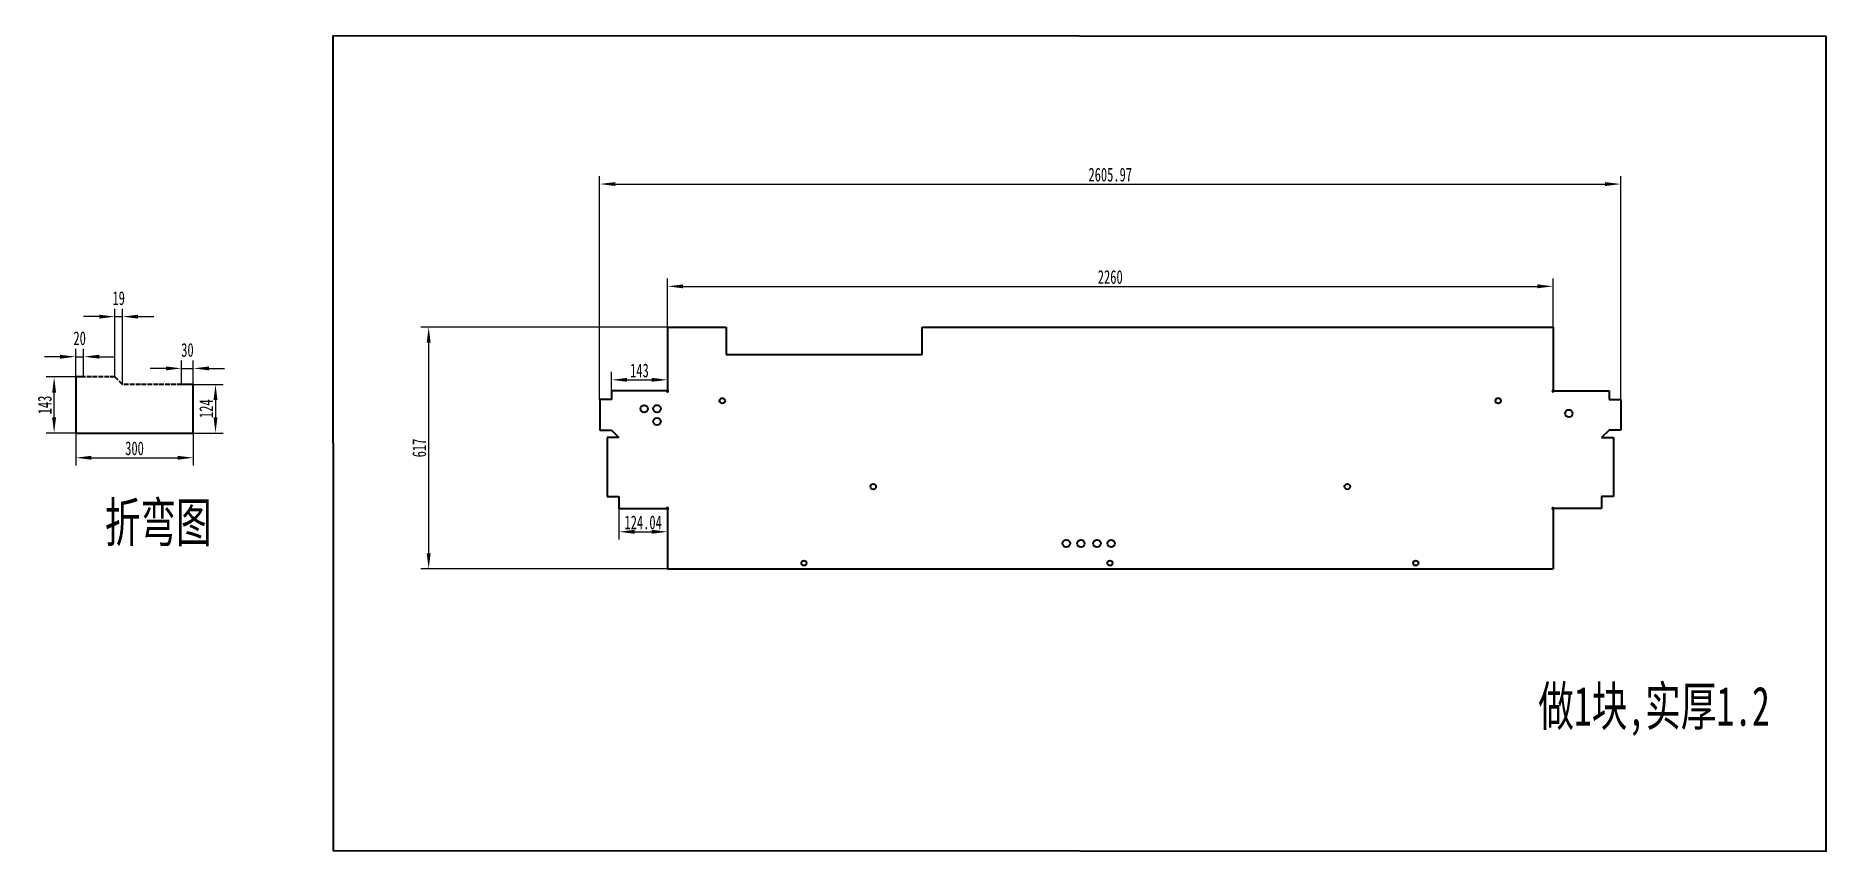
# Model space of a CAD drawing. Header units: millimetres. Extents: x -298 to 4271, y 278 to 2358.
import ezdxf

# ---------------------------------------------------------------- set-up
doc = ezdxf.new("R2010")
doc.units = ezdxf.units.MM
doc.header["$PDMODE"] = 35
doc.linetypes.add('DASHED', pattern=[15, 12, -3])
doc.layers.get('0').update_dxf_attribs({"lineweight": 18})
doc.layers.add('粗实线层', color=7, linetype='Continuous', lineweight=35)
doc.styles.add('标准', font='', dxfattribs={"width": 0.667})
doc.styles.get('标准').set_extended_font_data('宋体')
doc.dimstyles.new('标准', dxfattribs={"dimscale": 10, "dimtxt": 3.5, "dimasz": 4, "dimexe": 2, "dimexo": 0, "dimtad": 1, "dimdsep": 46, "dimtxsty": '标准', "dimblk": '_CAXARROW', "dimcen": 0, "dimdle": 6, "dimclrd": 3, "dimclre": 3, "dimclrt": 3, "dimazin": 2, "dimtfac": 0.707107, "dimtmove": 2, "dimatfit": 3, "dimfxl": 1, "dimfrac": 2, "dimtolj": 1, "dimarcsym": 1})

# ---------------------------------------------------------------- blocks, each defined once
blk = doc.blocks.new('_CAXARROW')
blk.add_hatch(color=0).paths.add_polyline_path([(0, 0), (-1, 0.125), (-1, -0.125)], flags=0)
blk = doc.blocks.new('*D2')
at = {"layer": 'Defpoints', "color": 0, "transparency": 16777216}
for p in [(-175.9, 1539.2), (-195.9, 1487.6), (-175.9, 1487.6)]:
    blk.add_point(p, dxfattribs=at)
at = {"layer": '粗实线层', "color": 3, "linetype": 'Continuous', "lineweight": -2, "transparency": 16777216}
for p, q in [((-195.9, 1487.6), (-195.9, 1559.2)), ((-175.9, 1487.6), (-175.9, 1559.2)), ((-235.9, 1539.2), (-275.9, 1539.2)), ((-195.9, 1539.2), (-175.9, 1539.2)), ((-135.9, 1539.2), (-95.9, 1539.2))]:
    blk.add_line(p, q, dxfattribs=at)
at = {"layer": '粗实线层', "color": 3, "lineweight": -2, "transparency": 16777216, "xscale": 40, "yscale": 40, "zscale": 40}
blk.add_blockref('_CAXARROW', (-195.9, 1539.2), dxfattribs=at)
at = {"layer": '粗实线层', "color": 3, "lineweight": -2, "transparency": 16777216, "xscale": 40, "yscale": 40, "zscale": 40, "rotation": 180}
blk.add_blockref('_CAXARROW', (-175.9, 1539.2), dxfattribs=at)
at = {"layer": '粗实线层', "color": 3, "transparency": 16777216, "insert": (-185.9, 1586.1), "char_height": 35, "attachment_point": 5, "style": '标准'}
blk.add_mtext('\\A1;20', dxfattribs=at)
blk = doc.blocks.new('*D3')
at = {"layer": 'Defpoints', "color": 0, "transparency": 16777216}
for p in [(104.1, 1468.6), (104.1, 1344.6), (160.7, 1344.6)]:
    blk.add_point(p, dxfattribs=at)
at = {"layer": '粗实线层', "color": 3, "linetype": 'Continuous', "lineweight": -2, "transparency": 16777216}
for p, q in [((104.1, 1468.6), (180.7, 1468.6)), ((160.7, 1428.6), (160.7, 1384.6)), ((104.1, 1344.6), (180.7, 1344.6))]:
    blk.add_line(p, q, dxfattribs=at)
at = {"layer": '粗实线层', "color": 3, "lineweight": -2, "transparency": 16777216, "xscale": 40, "yscale": 40, "zscale": 40}
for p, rotation in [((160.7, 1468.6), 90), ((160.7, 1344.6), 270)]:
    blk.add_blockref('_CAXARROW', p, dxfattribs=dict(at, rotation=rotation))
at = {"layer": '粗实线层', "color": 3, "transparency": 16777216, "insert": (136.9, 1406.6), "char_height": 35, "attachment_point": 5, "rotation": 90, "style": '标准'}
blk.add_mtext('\\A1;124', dxfattribs=at)
blk = doc.blocks.new('*D4')
at = {"layer": 'Defpoints', "color": 0, "transparency": 16777216}
for p in [(-195.9, 1344.6), (104.1, 1344.6), (104.1, 1281.5)]:
    blk.add_point(p, dxfattribs=at)
at = {"layer": '粗实线层', "color": 3, "linetype": 'Continuous', "lineweight": -2, "transparency": 16777216}
for p, q in [((-195.9, 1344.6), (-195.9, 1261.5)), ((104.1, 1344.6), (104.1, 1261.5)), ((-155.9, 1281.5), (64.1, 1281.5))]:
    blk.add_line(p, q, dxfattribs=at)
at = {"layer": '粗实线层', "color": 3, "lineweight": -2, "transparency": 16777216, "xscale": 40, "yscale": 40, "zscale": 40, "rotation": 180}
blk.add_blockref('_CAXARROW', (-195.9, 1281.5), dxfattribs=at)
at = {"layer": '粗实线层', "color": 3, "lineweight": -2, "transparency": 16777216, "xscale": 40, "yscale": 40, "zscale": 40}
blk.add_blockref('_CAXARROW', (104.1, 1281.5), dxfattribs=at)
at = {"layer": '粗实线层', "color": 3, "transparency": 16777216, "insert": (-45.9, 1305.3), "char_height": 35, "attachment_point": 5, "style": '标准'}
blk.add_mtext('\\A1;300', dxfattribs=at)
blk = doc.blocks.new('*D5')
at = {"layer": 'Defpoints', "color": 0, "transparency": 16777216}
for p in [(-251.1, 1487.6), (-195.9, 1487.6), (-195.9, 1344.6)]:
    blk.add_point(p, dxfattribs=at)
at = {"layer": '粗实线层', "color": 3, "linetype": 'Continuous', "lineweight": -2, "transparency": 16777216}
for p, q in [((-195.9, 1487.6), (-271.1, 1487.6)), ((-251.1, 1384.6), (-251.1, 1447.6)), ((-195.9, 1344.6), (-271.1, 1344.6))]:
    blk.add_line(p, q, dxfattribs=at)
at = {"layer": '粗实线层', "color": 3, "lineweight": -2, "transparency": 16777216, "xscale": 40, "yscale": 40, "zscale": 40}
for p, rotation in [((-251.1, 1487.6), 90), ((-251.1, 1344.6), 270)]:
    blk.add_blockref('_CAXARROW', p, dxfattribs=dict(at, rotation=rotation))
at = {"layer": '粗实线层', "color": 3, "transparency": 16777216, "insert": (-274.9, 1416.1), "char_height": 35, "attachment_point": 5, "rotation": 90, "style": '标准'}
blk.add_mtext('\\A1;143', dxfattribs=at)
blk = doc.blocks.new('*D6')
at = {"layer": 'Defpoints', "color": 0, "transparency": 16777216}
for p in [(104.1, 1509.4), (74.1, 1468.6), (104.1, 1467.6)]:
    blk.add_point(p, dxfattribs=at)
at = {"layer": '粗实线层', "color": 3, "linetype": 'Continuous', "lineweight": -2, "transparency": 16777216}
for p, q in [((34.1, 1509.4), (-5.9, 1509.4)), ((74.1, 1468.6), (74.1, 1529.4)), ((74.1, 1509.4), (104.1, 1509.4)), ((104.1, 1467.6), (104.1, 1529.4)), ((144.1, 1509.4), (184.1, 1509.4))]:
    blk.add_line(p, q, dxfattribs=at)
at = {"layer": '粗实线层', "color": 3, "lineweight": -2, "transparency": 16777216, "xscale": 40, "yscale": 40, "zscale": 40}
blk.add_blockref('_CAXARROW', (74.1, 1509.4), dxfattribs=at)
at = {"layer": '粗实线层', "color": 3, "lineweight": -2, "transparency": 16777216, "xscale": 40, "yscale": 40, "zscale": 40, "rotation": 180}
blk.add_blockref('_CAXARROW', (104.1, 1509.4), dxfattribs=at)
at = {"layer": '粗实线层', "color": 3, "transparency": 16777216, "insert": (89.1, 1556.3), "char_height": 35, "attachment_point": 5, "style": '标准'}
blk.add_mtext('\\A1;30', dxfattribs=at)
blk = doc.blocks.new('*D7')
at = {"layer": 'Defpoints', "color": 0, "transparency": 16777216}
for p in [(3574.1, 1718.7), (1314.1, 1614.9), (3574.1, 1614.9)]:
    blk.add_point(p, dxfattribs=at)
at = {"layer": '粗实线层', "color": 3, "linetype": 'Continuous', "lineweight": -2, "transparency": 16777216}
for p, q in [((1314.1, 1614.9), (1314.1, 1738.7)), ((3574.1, 1614.9), (3574.1, 1738.7)), ((1354.1, 1718.7), (3534.1, 1718.7))]:
    blk.add_line(p, q, dxfattribs=at)
at = {"layer": '粗实线层', "color": 3, "lineweight": -2, "transparency": 16777216, "xscale": 40, "yscale": 40, "zscale": 40, "rotation": 180}
blk.add_blockref('_CAXARROW', (1314.1, 1718.7), dxfattribs=at)
at = {"layer": '粗实线层', "color": 3, "lineweight": -2, "transparency": 16777216, "xscale": 40, "yscale": 40, "zscale": 40}
blk.add_blockref('_CAXARROW', (3574.1, 1718.7), dxfattribs=at)
at = {"layer": '粗实线层', "color": 3, "transparency": 16777216, "insert": (2444.1, 1742.4), "char_height": 35, "attachment_point": 5, "style": '标准'}
blk.add_mtext('\\A1;2260', dxfattribs=at)
blk = doc.blocks.new('*D9')
at = {"layer": 'Defpoints', "color": 0, "transparency": 16777216}
for p in [(-76.8, 1641.4), (-95.9, 1487.6), (-76.8, 1468.6)]:
    blk.add_point(p, dxfattribs=at)
at = {"layer": '粗实线层', "color": 3, "linetype": 'Continuous', "lineweight": -2, "transparency": 16777216}
for p, q in [((-95.9, 1487.6), (-95.9, 1661.4)), ((-76.8, 1468.6), (-76.8, 1661.4)), ((-135.9, 1641.4), (-175.9, 1641.4)), ((-95.9, 1641.4), (-76.8, 1641.4)), ((-36.8, 1641.4), (3.2, 1641.4))]:
    blk.add_line(p, q, dxfattribs=at)
at = {"layer": '粗实线层', "color": 3, "lineweight": -2, "transparency": 16777216, "xscale": 40, "yscale": 40, "zscale": 40}
blk.add_blockref('_CAXARROW', (-95.9, 1641.4), dxfattribs=at)
at = {"layer": '粗实线层', "color": 3, "lineweight": -2, "transparency": 16777216, "xscale": 40, "yscale": 40, "zscale": 40, "rotation": 180}
blk.add_blockref('_CAXARROW', (-76.8, 1641.4), dxfattribs=at)
at = {"layer": '粗实线层', "color": 3, "transparency": 16777216, "insert": (-86.3, 1688.3), "char_height": 35, "attachment_point": 5, "style": '标准'}
blk.add_mtext('\\A1;19', dxfattribs=at)
blk = doc.blocks.new('*D10')
at = {"layer": 'Defpoints', "color": 0, "transparency": 16777216}
for p in [(1314.1, 1614.9), (704.7, 997.9), (1314.2, 997.9)]:
    blk.add_point(p, dxfattribs=at)
at = {"layer": '粗实线层', "color": 3, "linetype": 'Continuous', "lineweight": -2, "transparency": 16777216}
for p, q in [((1314.1, 1614.9), (684.7, 1614.9)), ((704.7, 1574.9), (704.7, 1037.9)), ((1314.2, 997.9), (684.7, 997.9))]:
    blk.add_line(p, q, dxfattribs=at)
at = {"layer": '粗实线层', "color": 3, "lineweight": -2, "transparency": 16777216, "xscale": 40, "yscale": 40, "zscale": 40}
for p, rotation in [((704.7, 1614.9), 90), ((704.7, 997.9), 270)]:
    blk.add_blockref('_CAXARROW', p, dxfattribs=dict(at, rotation=rotation))
at = {"layer": '粗实线层', "color": 3, "transparency": 16777216, "insert": (680.9, 1306.4), "char_height": 35, "attachment_point": 5, "rotation": 90, "style": '标准'}
blk.add_mtext('\\A1;617', dxfattribs=at)
blk = doc.blocks.new('*D11')
at = {"layer": 'Defpoints', "color": 0, "transparency": 16777216}
for p in [(1190.1, 1151.9), (1314.2, 1151.9), (1314.2, 1092.7)]:
    blk.add_point(p, dxfattribs=at)
at = {"layer": '粗实线层', "color": 3, "linetype": 'Continuous', "lineweight": -2, "transparency": 16777216}
for p, q in [((1190.1, 1151.9), (1190.1, 1072.7)), ((1314.2, 1151.9), (1314.2, 1072.7)), ((1230.1, 1092.7), (1274.2, 1092.7))]:
    blk.add_line(p, q, dxfattribs=at)
at = {"layer": '粗实线层', "color": 3, "lineweight": -2, "transparency": 16777216, "xscale": 40, "yscale": 40, "zscale": 40, "rotation": 180}
blk.add_blockref('_CAXARROW', (1190.1, 1092.7), dxfattribs=at)
at = {"layer": '粗实线层', "color": 3, "lineweight": -2, "transparency": 16777216, "xscale": 40, "yscale": 40, "zscale": 40}
blk.add_blockref('_CAXARROW', (1314.2, 1092.7), dxfattribs=at)
at = {"layer": '粗实线层', "color": 3, "transparency": 16777216, "insert": (1252.1, 1116.4), "char_height": 35, "attachment_point": 5, "style": '标准'}
blk.add_mtext('\\A1;124.04', dxfattribs=at)
blk = doc.blocks.new('*D12')
at = {"layer": 'Defpoints', "color": 0, "transparency": 16777216}
for p in [(1314.1, 1480.3), (1171.1, 1451.9), (1314.1, 1451.9)]:
    blk.add_point(p, dxfattribs=at)
at = {"layer": '粗实线层', "color": 3, "linetype": 'Continuous', "lineweight": -2, "transparency": 16777216}
for p, q in [((1171.1, 1451.9), (1171.1, 1500.3)), ((1211.1, 1480.3), (1274.1, 1480.3)), ((1314.1, 1451.9), (1314.1, 1500.3))]:
    blk.add_line(p, q, dxfattribs=at)
at = {"layer": '粗实线层', "color": 3, "lineweight": -2, "transparency": 16777216, "xscale": 40, "yscale": 40, "zscale": 40, "rotation": 180}
blk.add_blockref('_CAXARROW', (1171.1, 1480.3), dxfattribs=at)
at = {"layer": '粗实线层', "color": 3, "lineweight": -2, "transparency": 16777216, "xscale": 40, "yscale": 40, "zscale": 40}
blk.add_blockref('_CAXARROW', (1314.1, 1480.3), dxfattribs=at)
at = {"layer": '粗实线层', "color": 3, "transparency": 16777216, "insert": (1242.6, 1504), "char_height": 35, "attachment_point": 5, "style": '标准'}
blk.add_mtext('\\A1;143', dxfattribs=at)
blk = doc.blocks.new('*D13')
at = {"layer": 'Defpoints', "color": 0, "transparency": 16777216}
for p in [(3747.1, 1979.6), (1141.1, 1429.9), (3747.1, 1429.9)]:
    blk.add_point(p, dxfattribs=at)
at = {"layer": '粗实线层', "color": 3, "linetype": 'Continuous', "lineweight": -2, "transparency": 16777216}
for p, q in [((1141.1, 1429.9), (1141.1, 1999.6)), ((1181.1, 1979.6), (3707.1, 1979.6)), ((3747.1, 1429.9), (3747.1, 1999.6))]:
    blk.add_line(p, q, dxfattribs=at)
at = {"layer": '粗实线层', "color": 3, "lineweight": -2, "transparency": 16777216, "xscale": 40, "yscale": 40, "zscale": 40, "rotation": 180}
blk.add_blockref('_CAXARROW', (1141.1, 1979.6), dxfattribs=at)
at = {"layer": '粗实线层', "color": 3, "lineweight": -2, "transparency": 16777216, "xscale": 40, "yscale": 40, "zscale": 40}
blk.add_blockref('_CAXARROW', (3747.1, 1979.6), dxfattribs=at)
at = {"layer": '粗实线层', "color": 3, "transparency": 16777216, "insert": (2444.1, 2003.4), "char_height": 35, "attachment_point": 5, "style": '标准'}
blk.add_mtext('\\A1;2605.97', dxfattribs=at)

msp = doc.modelspace()

# ---------------------------------------------------------------- linework, layer by layer
at = {"layer": '粗实线层'}
for p, q in [((1314.088, 1614.914), (1464.084, 1614.914)), ((1314.088, 1614.914), (1314.088, 1453.974)), ((1464.083, 1614.914), (1464.083, 1544.914)), ((1964.083, 1544.914), (1964.13, 1614.914)), ((1964.13, 1614.914), (3574.09, 1614.914)), ((3574.09, 1614.914), (3574.09, 1453.994)), ((1464.083, 1544.914), (1964.083, 1544.914)), ((-175.883, 1487.615), (-195.883, 1487.615)), ((-195.883, 1487.615), (-195.883, 1344.615)), ((104.117, 1468.615), (74.117, 1468.615)), ((104.117, 1344.615), (104.117, 1468.615)), ((1171.105, 1429.914), (1141.105, 1429.914)), ((1141.105, 1429.914), (1141.105, 1351.914)), ((1312.105, 1451.914), (1171.105, 1451.914)), ((1171.105, 1451.914), (1171.105, 1429.914)), ((3576.073, 1451.934), (3717.073, 1451.934)), ((3717.073, 1451.934), (3717.073, 1429.934)), ((3717.073, 1429.934), (3747.073, 1429.934)), ((3747.073, 1429.934), (3747.073, 1351.934)), ((-195.883, 1344.615), (104.117, 1344.615)), ((1141.105, 1351.914), (1171.105, 1351.914)), ((1160.169, 1332.882), (1160.123, 1182.91)), ((1190.151, 1332.882), (1160.169, 1332.882)), ((1171.105, 1351.914), (1190.151, 1332.882)), ((3717.073, 1351.934), (3698.028, 1332.902)), ((3698.028, 1332.902), (3728.01, 1332.902)), ((3747.073, 1351.934), (3717.073, 1351.934)), ((3728.01, 1332.902), (3728.055, 1182.93)), ((1160.123, 1182.91), (1190.123, 1182.91)), ((1190.123, 1182.91), (1190.123, 1151.91)), ((1190.123, 1151.91), (1312.168, 1151.91)), ((1314.168, 1149.91), (1314.168, 997.91)), ((3574.01, 1149.93), (3574.168, 997.91)), ((3698.055, 1151.93), (3576.01, 1151.93)), ((3728.055, 1182.93), (3698.055, 1182.93)), ((3698.055, 1182.93), (3698.055, 1151.93)), ((1314.168, 997.91), (3574.168, 997.91))]:
    msp.add_line(p, q, dxfattribs=at)
at = {"layer": '粗实线层', "color": 6, "linetype": 'DASHED'}
for p, q in [((-95.883, 1487.615), (-175.883, 1487.615)), ((-76.806, 1468.615), (-95.883, 1487.615)), ((74.117, 1468.615), (-76.806, 1468.615))]:
    msp.add_line(p, q, dxfattribs=at)
at = {"layer": '粗实线层'}
msp.add_lwpolyline([(460.409, 2357.713), (460.736, 279.333), (4271.167, 277.966), (4270.839, 2356.346)], close=True, dxfattribs=at)
for centre, radius in [((1454.088, 1426.896), 7), ((3434.135, 1426.896), 7), ((1254.721, 1406.124), 9.5), ((1287.455, 1406.52), 9.5), ((1287.466, 1373.908), 9.5), ((3614.541, 1394.637), 9.5), ((1839.247, 1207.738), 7), ((3049.11, 1207.738), 7), ((2331.942, 1062.9), 9.5), ((2369.164, 1062.9), 9.5), ((2410.144, 1062.9), 9.5), ((2446.318, 1062.9), 9.5), ((1662.514, 1012.874), 6.5), ((2443.194, 1012.899), 6.5), ((3223.826, 1012.834), 6.5)]:
    msp.add_circle(centre, radius, dxfattribs=at)
for centre, start, end in [((1314.105, 1451.914), 180, 90), ((3574.073, 1451.934), 90, 360), ((1314.168, 1151.91), 270.585004, 180), ((3574.01, 1151.93), 0, 269.414996)]:
    msp.add_arc(centre, 2, start, end, dxfattribs=at)

# ---------------------------------------------------------------- texts
at = {"layer": '粗实线层', "char_height": 100, "attachment_point": 1, "style": '标准'}
for s, width, insert in [('折弯图', 379.18648, (-121.794, 1166.686)), ('做1块,实厚1.2', 734.7578, (3536.409, 697.873))]:
    msp.add_mtext_dynamic_manual_height_columns(s, width=width, gutter_width=1, heights=[0], dxfattribs=dict(at, insert=insert))

# ---------------------------------------------------------------- dimensions: what is measured, and where the dimension line sits
at = {"layer": '粗实线层'}
for base, p1, p2, picture, middle in [((3747.073, 1979.643), (1141.105, 1429.914), (3747.073, 1429.934), '*D13', (2444.089, 2003.393)), ((3574.09, 1718.669), (1314.088, 1614.914), (3574.09, 1614.914), '*D7', (2444.089, 1742.419)), ((-175.883, 1539.198), (-195.883, 1487.615), (-175.883, 1487.615), '*D2', (-185.883, 1586.073)), ((104.117, 1509.439), (74.117, 1468.615), (104.117, 1467.615), '*D6', (89.117, 1556.314)), ((1314.105, 1480.266), (1171.105, 1451.914), (1314.105, 1451.914), '*D12', (1242.605, 1504.016)), ((104.117, 1281.518), (-195.883, 1344.615), (104.117, 1344.615), '*D4', (-45.883, 1305.268)), ((1314.1678, 1092.6787), (1190.1233, 1151.9098), (1314.1678, 1151.9098), '*D11', (1252.1455, 1116.4287))]:
    dim = msp.add_linear_dim(base=base, p1=p1, p2=p2, dimstyle='标准', dxfattribs=at)
    dim.commit()
    dim.dimension.update_dxf_attribs({"geometry": picture, "text_midpoint": middle})
dim = msp.add_linear_dim(base=(-76.806, 1641.435), p1=(-95.883, 1487.615), p2=(-76.806, 1468.615), text='19', dimstyle='标准', dxfattribs=at)
dim.commit()
dim.dimension.update_dxf_attribs({"geometry": '*D9', "text_midpoint": (-86.345, 1688.31)})
for base, p1, p2, picture, middle in [((704.663, 997.91), (1314.088, 1614.914), (1314.168, 997.91), '*D10', (680.913, 1306.412)), ((-251.137, 1487.615), (-195.883, 1344.615), (-195.883, 1487.615), '*D5', (-274.887, 1416.115)), ((160.666, 1344.615), (104.117, 1468.615), (104.117, 1344.615), '*D3', (136.916, 1406.615))]:
    dim = msp.add_linear_dim(base=base, p1=p1, p2=p2, angle=90, dimstyle='标准', dxfattribs=at)
    dim.commit()
    dim.dimension.update_dxf_attribs({"geometry": picture, "text_midpoint": middle})

doc.saveas('drawing.dxf')
